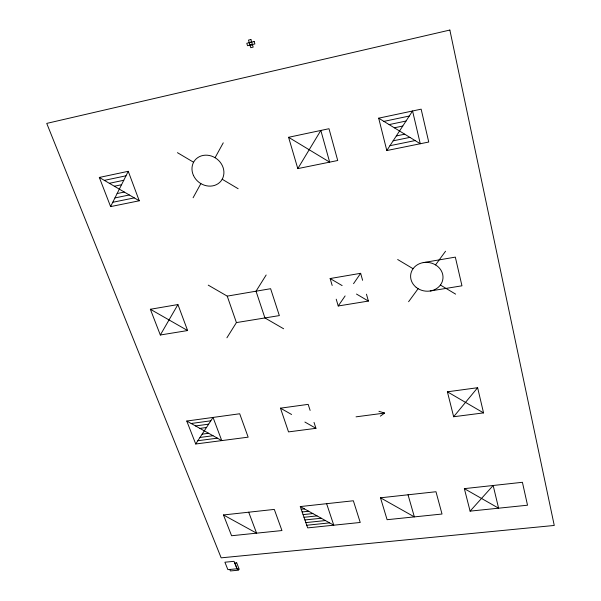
<?xml version="1.0" encoding="UTF-8"?>
<svg xmlns="http://www.w3.org/2000/svg" width="601" height="601" viewBox="0 0 601 601"><rect width="100%" height="100%" fill="white"/><g stroke="black" fill="none" stroke-linecap="round" stroke-linejoin="round"><path stroke-width="0.9" d="M110.607 206.601L128.253 171.308L99.323 177.445L110.607 206.601L139.244 200.787L128.253 171.308M193.094 197.767L200.862 183.606M215.075 157.717L223.249 142.828M160.324 334.997L177.926 304.557L187.61 330.55L160.324 334.997L150.363 309.267L177.926 304.557M297.803 168.611L320.836 130.447L329.664 162.142L288.585 137.291L328.987 128.719L337.724 160.505L297.803 168.611L288.585 137.291M226.908 337.8L236.418 322.587L279.345 315.593L270.615 288.705L227.231 296.128L208.239 285.137M266.16 274.995L256.034 291.2L264.921 317.944L283.619 328.77M195.731 443.996L213.032 417.425L221.754 440.601L186.761 421.038L195.731 443.996L248.16 437.16L239.701 413.766L186.761 421.038M386.811 150.543L412.571 110.982L420.272 143.752L378.683 118.172L386.811 150.543L428.738 142.031L421.143 109.164L378.683 118.172M336.222 299.193L338.22 305.984L345.124 295.932M353.538 283.68L360.653 273.312L362.606 280.321M408.597 301.717L418.123 288.698M435.537 264.906L445.544 251.233M453.657 416.741L477.63 387.713L483.55 412.895L453.657 416.741L447.399 391.807L477.63 387.713M470.095 511.135L493.166 485.488L498.59 508.191L464.355 488.636L470.095 511.135L527.52 505.208L522.412 482.295L464.355 488.636M380.343 416.155L384.617 413.067L378.93 411.287M249.212 42.536L251.639 41.95M250.031 45.278L252.458 44.692M104.334 180.375L126.007 175.8M383.904 121.387L409.281 116.031M109.337 183.305L123.768 180.277M389.125 124.595L406.013 121.049M114.34 186.227L121.545 184.725M394.331 127.803L402.768 126.037M117.135 193.545L124.324 192.065M396.329 135.931L404.728 134.196M114.949 197.924L129.305 194.979M393.137 140.829L409.92 137.381M112.77 202.274L134.278 197.887M389.966 145.697L415.103 140.574M332.18 285.46L330.137 278.533L360.653 273.312M423.232 262.614L455.333 257.123L461.959 285.806L430.241 290.982M338.22 305.984L368.383 301.071L366.475 294.197M314.015 422.39L315.946 428.325L288.525 431.894L280.464 408.169L308.17 404.368L310.131 410.415M191.148 423.487L210.831 420.805M195.535 425.944L208.645 424.171M199.923 428.393L206.466 427.514M202.139 434.155L208.667 433.283M199.99 437.453L213.032 435.725M356.047 416.839L384.617 413.067M197.857 440.728L217.397 438.167M223.467 514.959L274.304 509.408L281.952 530.548L231.588 535.739L223.467 514.959L256.589 533.162L248.701 512.202M300.275 506.568L353.358 500.768L360.239 522.464L307.674 527.888L300.275 506.568L333.773 525.199L326.621 503.691M380.493 497.801L435.98 491.738L442.02 514.028L387.104 519.7L380.493 497.801L414.359 516.883L408.034 494.788M301.206 509.257L304.474 508.904M302.138 511.947L308.674 511.241M303.069 514.621L312.873 513.577M303.993 517.288L317.058 515.906M304.917 519.955L321.242 518.235M305.841 522.607L325.426 520.556M306.758 525.251L329.596 522.878M280.464 408.169L291.59 414.487M304.895 422.045L315.946 428.325M150.363 309.267L187.61 330.55M447.399 391.807L483.55 412.895M99.323 177.445L139.244 200.787M330.137 278.533L342.134 285.595M356.476 294.047L368.383 301.071M177.43 152.662L193.575 162.247M222.197 179.248L238.154 188.729M397.659 259.512L413.075 268.715M440.398 285.039L455.633 294.137M229.785 569.47L230.371 570.95L238.635 570.176L238.049 568.696L227.869 569.635L224.902 562.213L234.044 561.334L236.989 568.779M227.231 296.128L236.418 322.587M250.91 39.516L248.483 40.102L250.76 47.697L253.179 47.118L250.91 39.516M254.155 41.514L246.793 43.287L247.522 45.714L254.884 43.941L254.155 41.514M449.856 30.05L46.743 123.4L221.16 557.841L554.257 525.454L449.856 30.05M236.696 562.844L234.863 563.017L237.433 569.523L239.258 569.35L236.696 562.844M193.462 175.454A16.678 14.732 37.7 0 0 221.025 180.991A16.678 14.732 37.7 0 0 209.343 155.494A16.678 14.732 37.7 0 0 193.462 175.454M416.177 287.346A16.235 14.386 8.1 0 0 442.712 280.013A16.235 14.386 8.1 0 0 421.526 262.99A16.235 14.386 8.1 0 0 416.177 287.346"/></g></svg>
